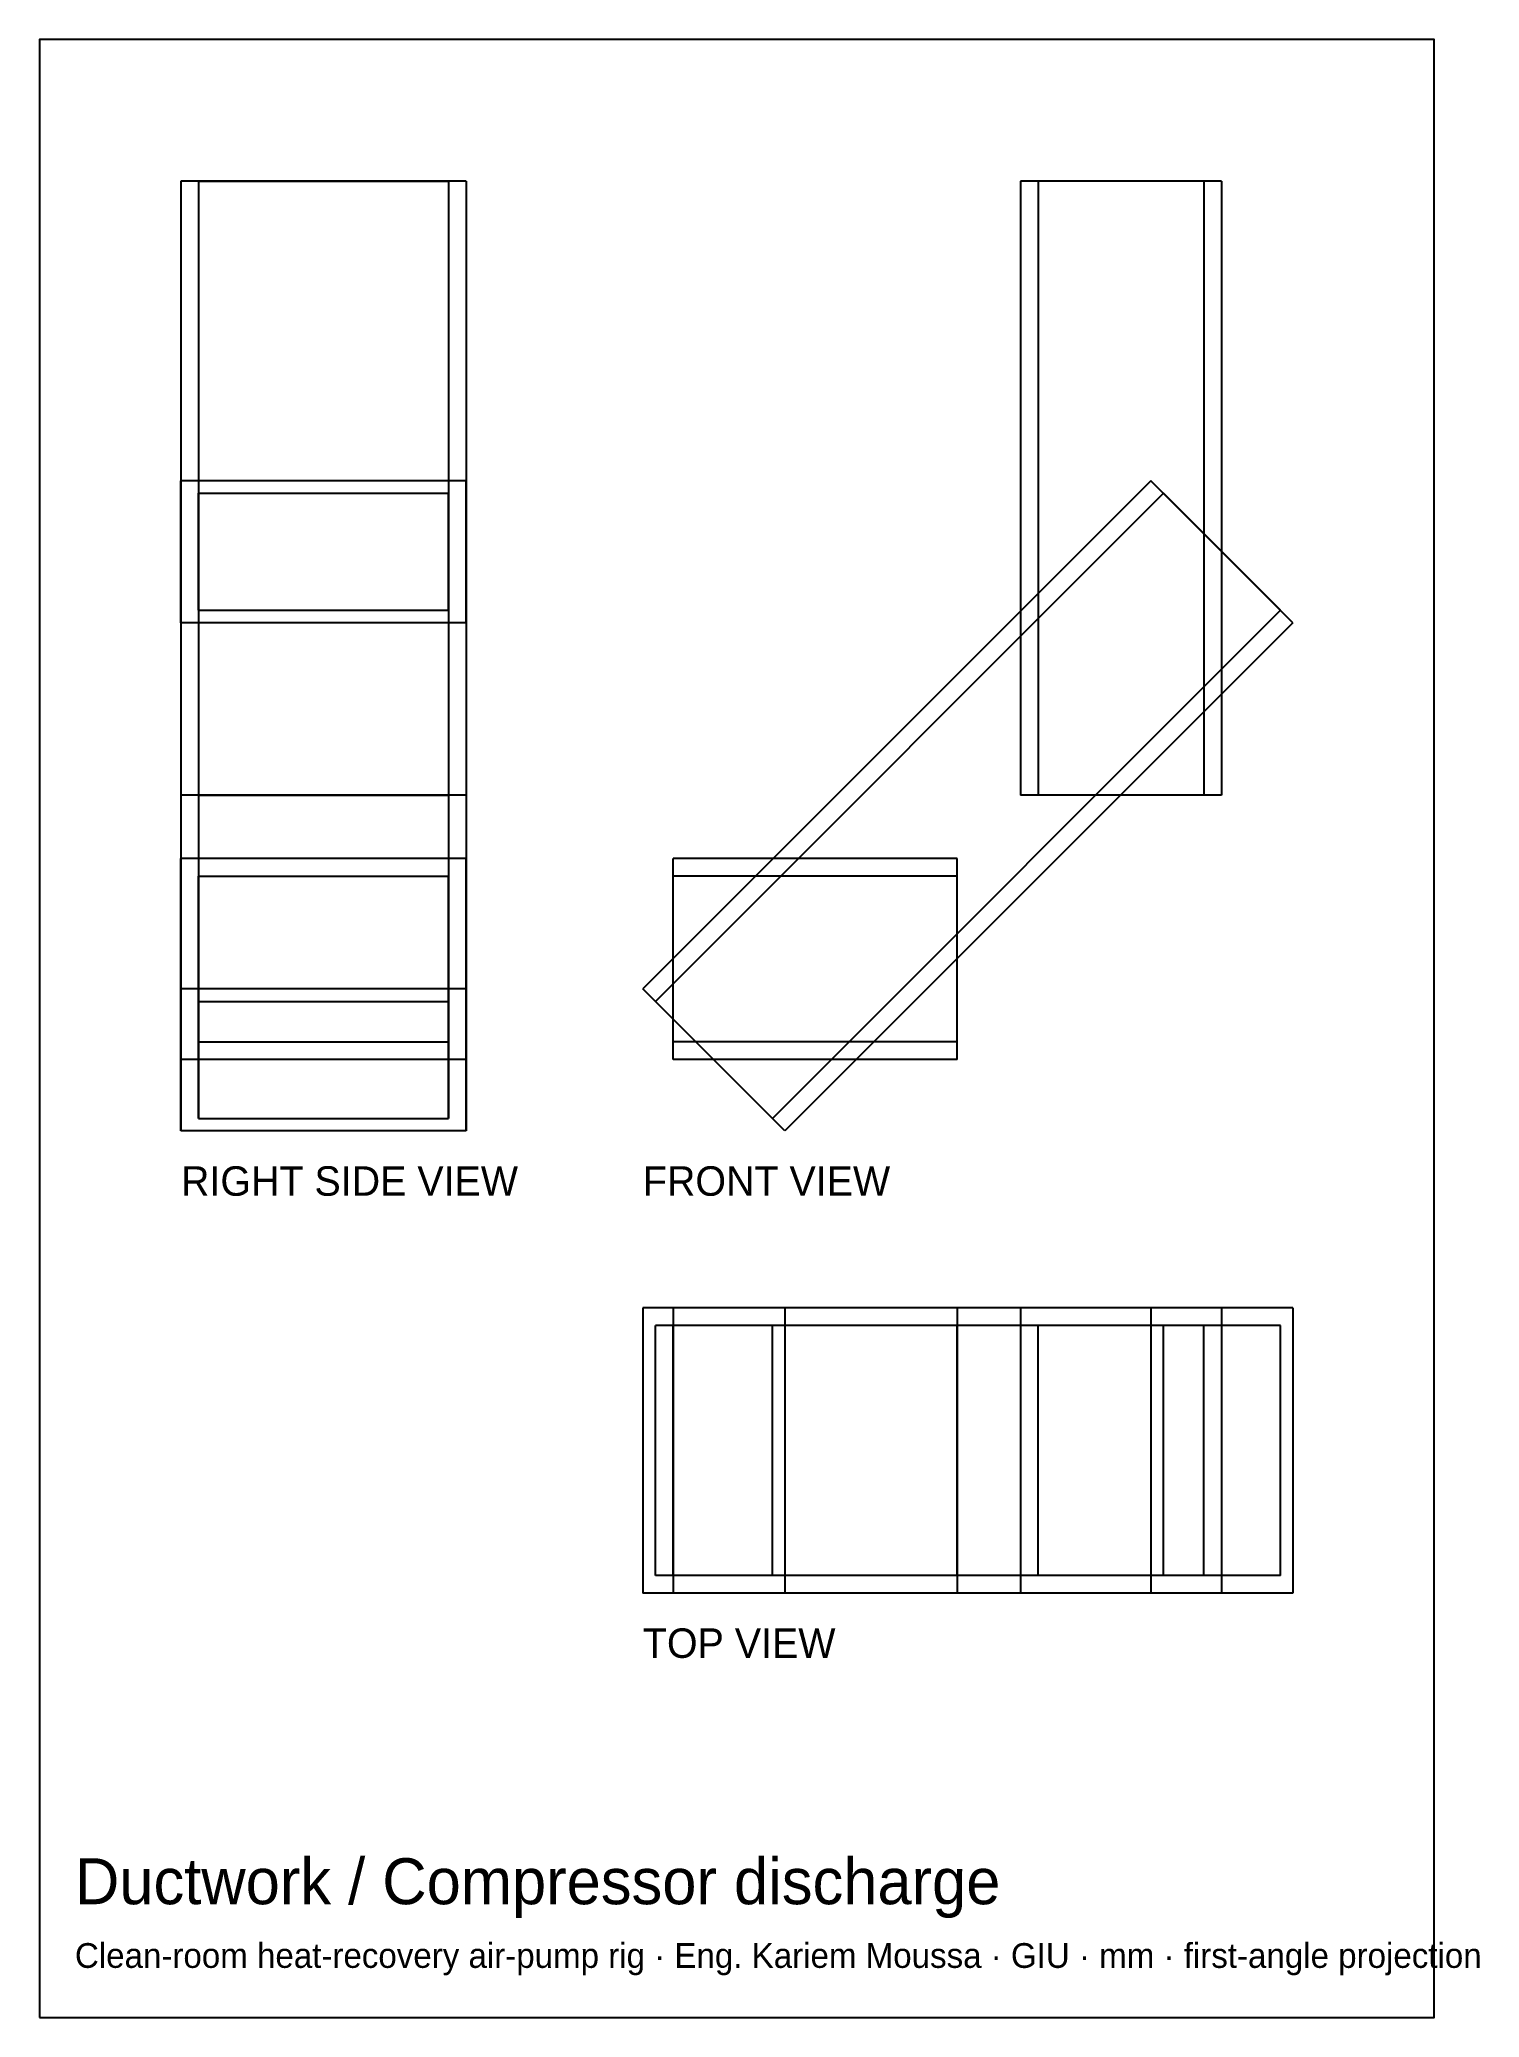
# Model space of a CAD drawing. Header units: millimetres. Extents: x -517 to -395, y 20 to 188.
import ezdxf

# ---------------------------------------------------------------- set-up
doc = ezdxf.new("R2010")
doc.units = ezdxf.units.MM
for name, color, linetype in [('BORDER', 7, 'Continuous'), ('HIDDEN', 8, 'Continuous'), ('TEXT', 5, 'Continuous'), ('VISIBLE', 7, 'Continuous')]:
    doc.layers.add(name, color=color, linetype=linetype)

msp = doc.modelspace()

# ---------------------------------------------------------------- linework, layer by layer
at = {"layer": 'BORDER'}
msp.add_lwpolyline([(-516.78, 20.22), (-398.42, 20.22), (-398.42, 188), (-516.78, 188)], close=True, dxfattribs=at)
at = {"layer": 'HIDDEN'}
for points in [[(-504.78, 176), (-504.78, 123.9)], [(-480.58, 176), (-504.78, 176)], [(-503.28, 176), (-503.28, 123.9)], [(-503.28, 176), (-503.28, 123.9)], [(-503.28, 176), (-482.08, 176)], [(-503.28, 176), (-482.08, 176)], [(-482.08, 176), (-482.08, 123.9)], [(-482.08, 176), (-482.08, 123.9)], [(-480.58, 176), (-480.58, 123.9)], [(-416.48, 176), (-433.53, 176)], [(-433.53, 176), (-433.53, 123.9)], [(-432.02, 176), (-432.02, 123.9)], [(-432.02, 176), (-432.02, 123.9)], [(-417.98, 176), (-432.02, 176)], [(-417.98, 176), (-432.02, 176)], [(-417.98, 176), (-417.98, 123.9)], [(-417.98, 176), (-417.98, 123.9)], [(-416.48, 176), (-416.48, 123.9)], [(-504.78, 144.59), (-504.78, 150.58)], [(-504.78, 150.58), (-504.78, 107.47)], [(-480.58, 150.58), (-504.78, 150.58)], [(-503.28, 149.52), (-503.28, 106.41)], [(-503.28, 149.52), (-482.08, 149.52)], [(-503.28, 144.59), (-503.28, 149.52)], [(-482.08, 149.52), (-482.08, 106.41)], [(-482.08, 144.59), (-482.08, 149.52)], [(-480.58, 144.59), (-480.58, 150.58)], [(-480.58, 150.58), (-480.58, 107.47)], [(-422.47, 150.58), (-465.58, 107.47)], [(-421.41, 149.52), (-464.52, 106.41)], [(-421.41, 149.52), (-464.52, 106.41)], [(-410.42, 138.53), (-422.47, 150.58)], [(-411.48, 139.59), (-421.41, 149.52)], [(-411.48, 139.59), (-421.41, 149.52)], [(-503.28, 139.59), (-503.28, 96.48)], [(-482.08, 139.59), (-482.08, 96.48)], [(-411.48, 139.59), (-454.59, 96.48)], [(-411.48, 139.59), (-454.59, 96.48)], [(-504.78, 138.53), (-504.78, 132.47)], [(-480.58, 138.53), (-480.58, 132.47)], [(-410.42, 138.53), (-453.53, 95.42)], [(-504.78, 132.47), (-504.78, 123.9)], [(-480.58, 132.47), (-480.58, 123.9)], [(-480.58, 123.9), (-504.78, 123.9)], [(-503.28, 123.9), (-482.08, 123.9)], [(-503.28, 123.9), (-482.08, 123.9)], [(-416.48, 123.9), (-433.53, 123.9)], [(-417.98, 123.9), (-432.02, 123.9)], [(-417.98, 123.9), (-432.02, 123.9)], [(-504.78, 110.04), (-504.78, 118.53)], [(-480.58, 118.53), (-504.78, 118.53)], [(-504.78, 101.47), (-504.78, 118.53)], [(-480.58, 118.53), (-504.78, 118.53)], [(-480.58, 110.04), (-480.58, 118.53)], [(-480.58, 101.47), (-480.58, 118.53)], [(-438.9, 118.53), (-463, 118.53)], [(-463, 101.47), (-463, 118.53)], [(-438.9, 101.47), (-438.9, 118.53)], [(-503.28, 117.03), (-482.08, 117.03)], [(-503.28, 110.04), (-503.28, 117.03)], [(-503.28, 117.03), (-482.08, 117.03)], [(-503.28, 102.97), (-503.28, 117.03)], [(-482.08, 110.04), (-482.08, 117.03)], [(-482.08, 102.97), (-482.08, 117.03)], [(-438.9, 117.03), (-463, 117.03)], [(-438.9, 117.03), (-463, 117.03)], [(-463, 102.97), (-463, 117.03)], [(-463, 102.97), (-463, 117.03)], [(-438.9, 102.97), (-438.9, 117.03)], [(-438.9, 102.97), (-438.9, 117.03)], [(-504.78, 95.42), (-504.78, 107.47)], [(-480.58, 107.47), (-504.78, 107.47)], [(-480.58, 95.42), (-480.58, 107.47)], [(-453.53, 95.42), (-465.58, 107.47)], [(-503.28, 106.41), (-482.08, 106.41)], [(-503.28, 96.48), (-503.28, 106.41)], [(-482.08, 96.48), (-482.08, 106.41)], [(-454.59, 96.48), (-464.52, 106.41)], [(-454.59, 96.48), (-464.52, 106.41)], [(-503.28, 102.97), (-482.08, 102.97)], [(-438.9, 102.97), (-463, 102.97)], [(-438.9, 102.97), (-463, 102.97)], [(-480.58, 101.47), (-504.78, 101.47)], [(-438.9, 101.47), (-463, 101.47)], [(-503.28, 96.48), (-482.08, 96.48)], [(-453.53, 80.42), (-465.58, 80.42)], [(-421.41, 78.92), (-464.52, 78.92)], [(-454.59, 78.92), (-464.52, 78.92)], [(-464.52, 57.72), (-464.52, 78.92)], [(-463, 80.42), (-463, 56.22)], [(-438.9, 80.42), (-463, 80.42)], [(-438.9, 78.92), (-463, 78.92)], [(-438.9, 78.92), (-463, 78.92)], [(-463, 57.72), (-463, 78.92)], [(-463, 57.72), (-463, 78.92)], [(-411.48, 78.92), (-454.59, 78.92)], [(-454.59, 57.72), (-454.59, 78.92)], [(-438.9, 80.42), (-454.53, 80.42)], [(-453.53, 80.42), (-453.53, 56.22)], [(-410.42, 80.42), (-453.53, 80.42)], [(-438.9, 80.42), (-438.9, 56.22)], [(-438.9, 80.42), (-438.9, 56.22)], [(-438.9, 57.72), (-438.9, 78.92)], [(-438.9, 57.72), (-438.9, 78.92)], [(-433.53, 80.42), (-433.53, 56.22)], [(-416.48, 80.42), (-433.53, 80.42)], [(-422.47, 80.42), (-433.53, 80.42)], [(-417.98, 78.92), (-432.02, 78.92)], [(-432.02, 57.72), (-432.02, 78.92)], [(-422.47, 80.42), (-422.47, 78.92)], [(-416.48, 80.42), (-422.47, 80.42)], [(-416.48, 78.92), (-421.41, 78.92)], [(-417.98, 57.72), (-417.98, 78.92)], [(-416.48, 80.42), (-416.48, 56.22)], [(-421.41, 57.72), (-464.52, 57.72)], [(-454.59, 57.72), (-464.52, 57.72)], [(-438.9, 57.72), (-463, 57.72)], [(-438.9, 57.72), (-463, 57.72)], [(-411.48, 57.72), (-454.59, 57.72)], [(-417.98, 57.72), (-432.02, 57.72)], [(-422.47, 57.72), (-422.47, 56.22)], [(-416.48, 57.72), (-421.41, 57.72)], [(-453.53, 56.22), (-465.58, 56.22)], [(-438.9, 56.22), (-463, 56.22)], [(-438.9, 56.22), (-454.53, 56.22)], [(-410.42, 56.22), (-453.53, 56.22)], [(-416.48, 56.22), (-433.53, 56.22)], [(-422.47, 56.22), (-433.53, 56.22)], [(-416.48, 56.22), (-422.47, 56.22)]]:
    msp.add_lwpolyline(points, dxfattribs=at)
at = {"layer": 'VISIBLE'}
for points in [[(-504.78, 176), (-504.78, 138.53)], [(-480.58, 176), (-504.78, 176)], [(-480.58, 176), (-480.58, 138.53)], [(-416.48, 176), (-433.53, 176)], [(-433.53, 176), (-433.53, 123.9)], [(-416.48, 176), (-416.48, 123.9)], [(-422.47, 150.58), (-465.58, 107.47)], [(-410.42, 138.53), (-422.47, 150.58)], [(-504.78, 138.53), (-504.78, 144.59)], [(-503.28, 139.59), (-503.28, 144.59)], [(-482.08, 139.59), (-482.08, 144.59)], [(-480.58, 138.53), (-480.58, 144.59)], [(-503.28, 139.59), (-482.08, 139.59)], [(-504.78, 138.53), (-504.78, 132.47)], [(-480.58, 138.53), (-504.78, 138.53)], [(-480.58, 138.53), (-480.58, 132.47)], [(-410.42, 138.53), (-453.53, 95.42)], [(-504.78, 132.47), (-504.78, 123.9)], [(-480.58, 132.47), (-480.58, 123.9)], [(-480.58, 123.9), (-504.78, 123.9)], [(-504.78, 123.9), (-504.78, 95.42)], [(-480.58, 123.9), (-480.58, 95.42)], [(-416.48, 123.9), (-433.53, 123.9)], [(-438.9, 118.53), (-463, 118.53)], [(-463, 101.47), (-463, 118.53)], [(-438.9, 101.47), (-438.9, 118.53)], [(-504.78, 101.47), (-504.78, 110.04)], [(-503.28, 102.97), (-503.28, 110.04)], [(-482.08, 102.97), (-482.08, 110.04)], [(-480.58, 101.47), (-480.58, 110.04)], [(-453.53, 95.42), (-465.58, 107.47)], [(-503.28, 102.97), (-482.08, 102.97)], [(-480.58, 101.47), (-504.78, 101.47)], [(-438.9, 101.47), (-463, 101.47)], [(-480.58, 95.42), (-504.78, 95.42)], [(-465.58, 80.42), (-465.58, 56.22)], [(-433.53, 80.42), (-465.58, 80.42)], [(-463, 80.42), (-463, 56.22)], [(-454.53, 80.42), (-463, 80.42)], [(-433.53, 80.42), (-433.53, 56.22)], [(-416.48, 80.42), (-433.53, 80.42)], [(-417.98, 78.92), (-432.02, 78.92)], [(-432.02, 57.72), (-432.02, 78.92)], [(-422.47, 78.92), (-422.47, 57.72)], [(-421.41, 57.72), (-421.41, 78.92)], [(-417.98, 57.72), (-417.98, 78.92)], [(-416.48, 80.42), (-416.48, 56.22)], [(-410.42, 80.42), (-416.48, 80.42)], [(-411.48, 78.92), (-416.48, 78.92)], [(-411.48, 57.72), (-411.48, 78.92)], [(-410.42, 80.42), (-410.42, 56.22)], [(-417.98, 57.72), (-432.02, 57.72)], [(-411.48, 57.72), (-416.48, 57.72)], [(-433.53, 56.22), (-465.58, 56.22)], [(-454.53, 56.22), (-463, 56.22)], [(-416.48, 56.22), (-433.53, 56.22)], [(-410.42, 56.22), (-416.48, 56.22)]]:
    msp.add_lwpolyline(points, dxfattribs=at)

# ---------------------------------------------------------------- texts
at = {"layer": 'TEXT'}
for s, height, p in [('RIGHT SIDE VIEW', 2.5, (-504.78, 89.92)), ('FRONT VIEW', 2.5, (-465.58, 89.92)), ('TOP VIEW', 2.5, (-465.58, 50.72)), ('Ductwork / Compressor discharge', 3.9, (-513.78, 29.82)), ('Clean-room heat-recovery air-pump rig · Eng. Kariem Moussa · GIU · mm · first-angle projection', 2.1, (-513.78, 24.42))]:
    msp.add_text(s, height=height, dxfattribs=at).set_placement(p)

doc.saveas('drawing.dxf')
